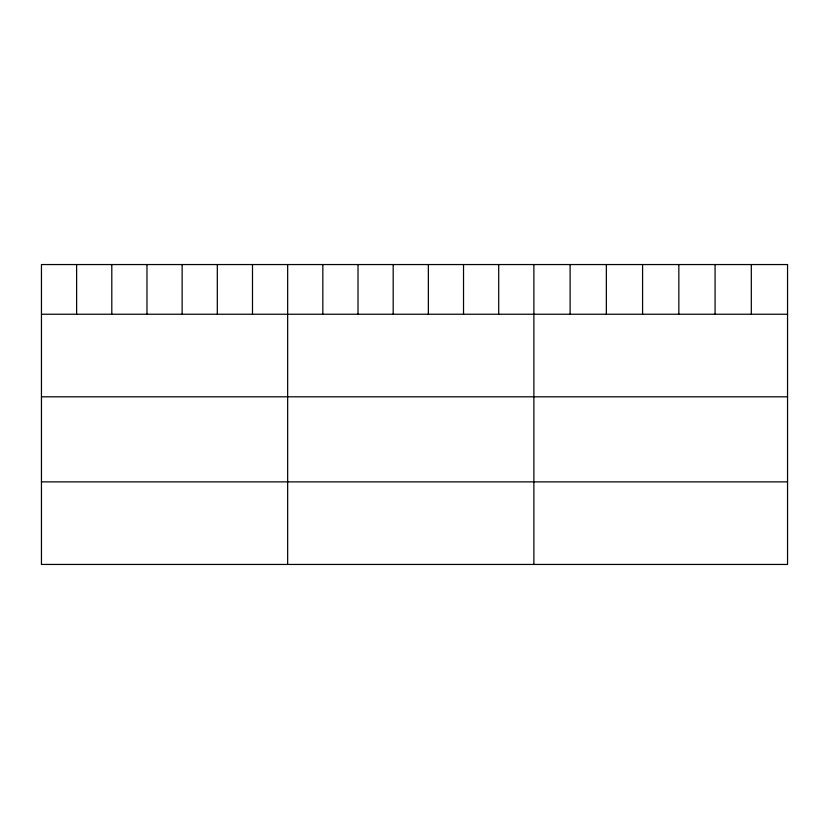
<?xml version="1.0" encoding="UTF-8"?>
<svg xmlns="http://www.w3.org/2000/svg" width="829" height="829" viewBox="0 0 829 829"><rect width="100%" height="100%" fill="white"/><g stroke="black" fill="none" stroke-linecap="round" stroke-linejoin="round"><path stroke-width="1.24" d="M41.45 314.243L787.55 314.243M41.45 396.811L787.55 396.811M41.45 481.877L787.55 481.877M751.312 264.555L751.312 314.243M715.075 264.555L715.075 314.243M678.837 264.555L678.837 314.243M642.589 264.555L642.589 314.243M606.351 264.555L606.351 314.243M570.114 264.555L570.114 314.243M533.876 264.555L533.876 564.445M498.706 264.555L498.706 314.243M463.525 264.555L463.525 314.243M428.355 264.555L428.355 314.243M393.184 264.555L393.184 314.243M358.014 264.555L358.014 314.243M322.833 264.555L322.833 314.243M287.663 264.555L287.663 564.445M252.493 264.555L252.493 314.243M217.312 264.555L217.312 314.243M182.142 264.555L182.142 314.243M146.971 264.555L146.971 314.243M111.801 264.555L111.801 314.243M76.62 264.555L76.62 314.243M787.55 264.555L41.45 264.555L41.45 564.445L787.55 564.445L787.55 264.555"/></g></svg>
